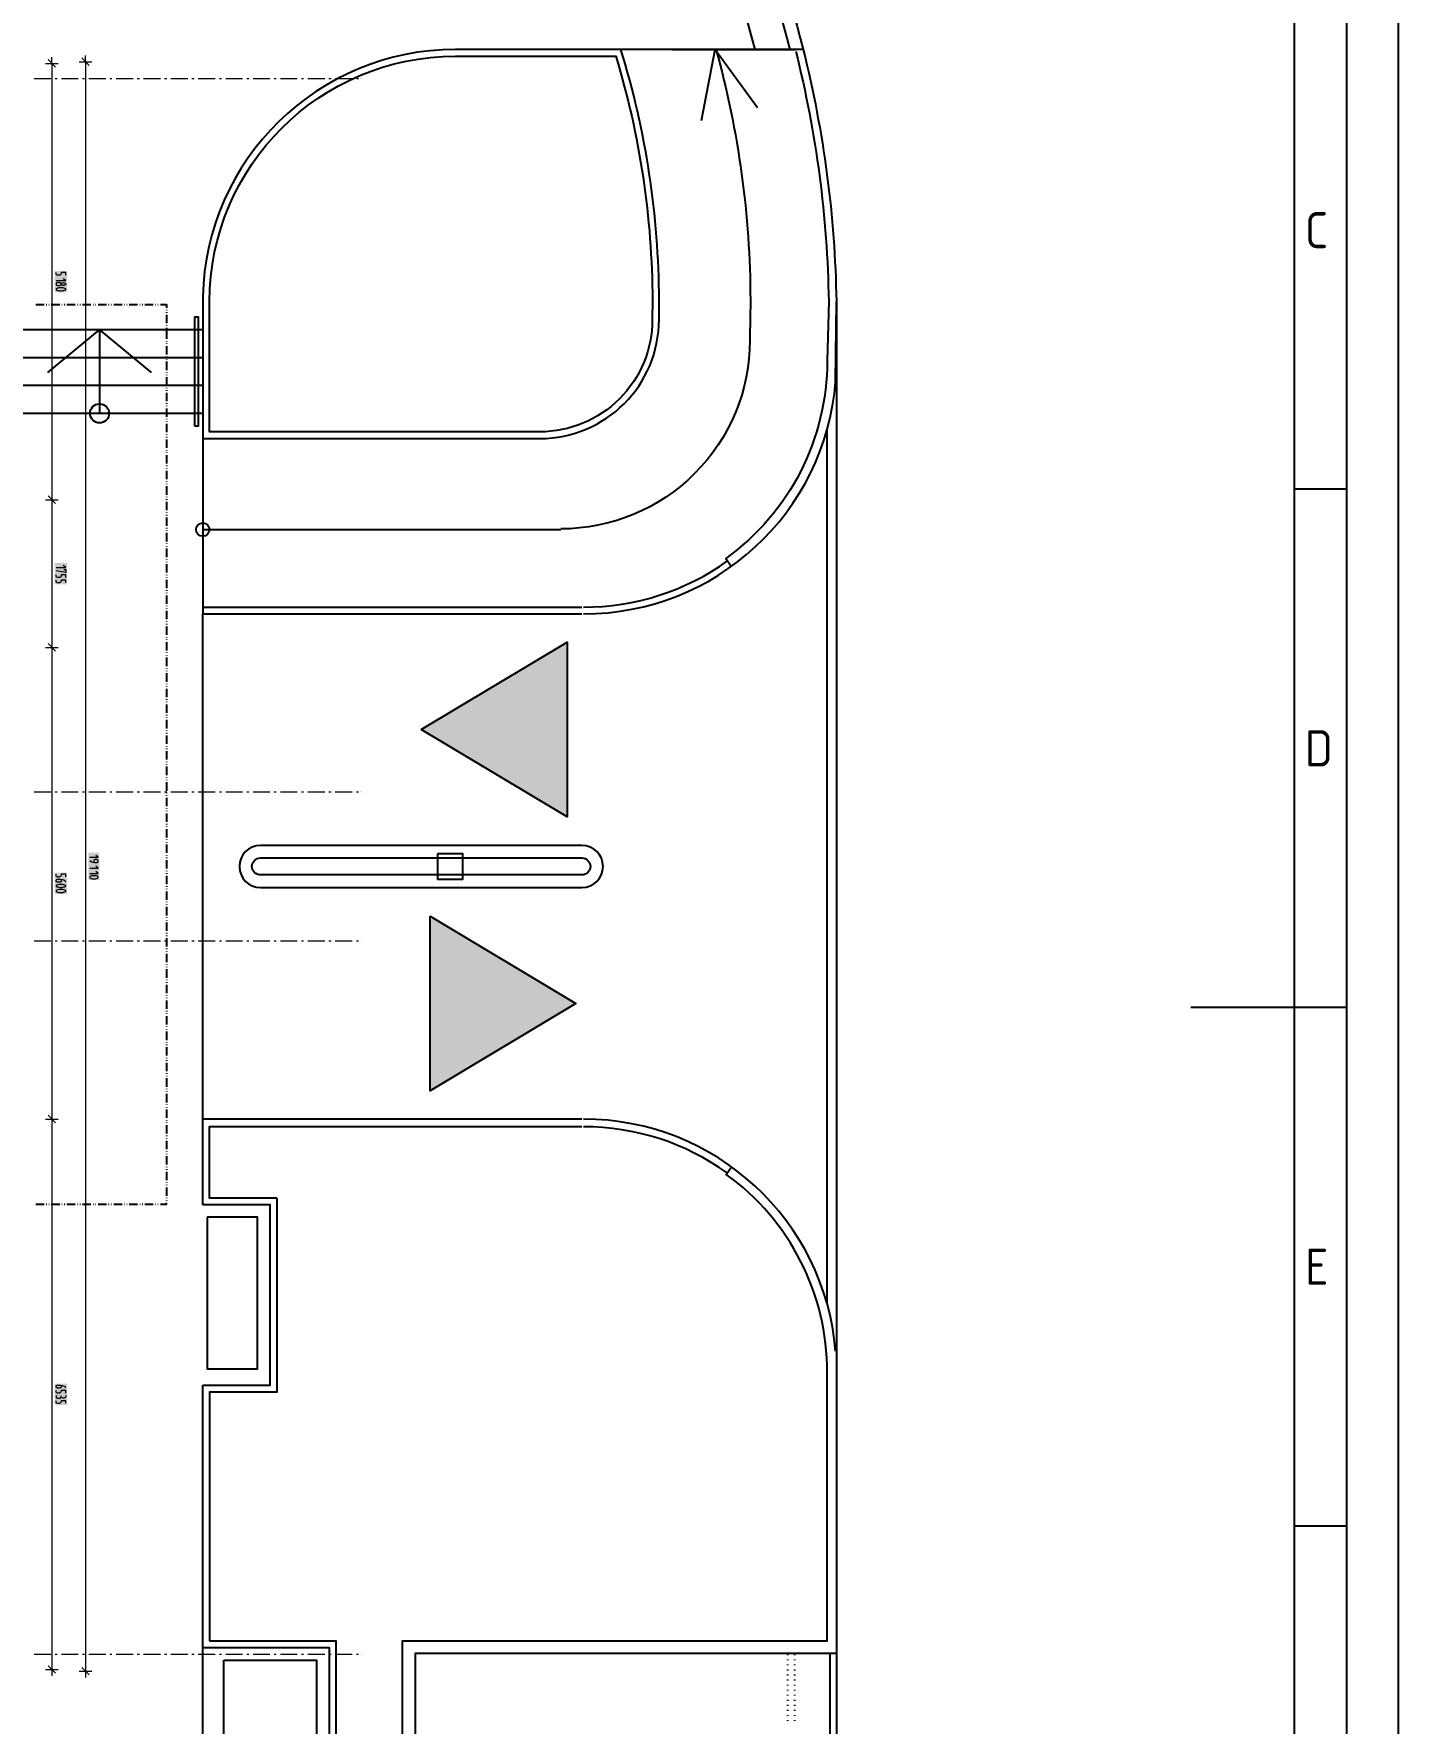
# Model space of a CAD drawing. Header units: millimetres. Extents: x 0 to 594, y 0 to 420.
# Drawn here: x 462.4 to 594, y 140.9 to 303.9 of the extents above; entities that cross this region are included whole.
import ezdxf

# ---------------------------------------------------------------- set-up
doc = ezdxf.new("R2010")
doc.units = ezdxf.units.MM
doc.header["$LTSCALE"] = 8
for name, color, linetype in [('035', 5, 'Continuous'), ('07', 7, 'Continuous'), ('PDF_CTU', 7, 'Continuous'), ('PDF_Dokresleni nad rovinou rezu', 7, 'Continuous'), ('PDF_Koty delkove', 7, 'Continuous'), ('PDF_Osy hlavni', 7, 'Continuous')]:
    doc.layers.add(name, color=color, linetype=linetype)
doc.styles.add('ISO Proportional', font='isocp.shx')

# ---------------------------------------------------------------- blocks, each defined once
blk = doc.blocks.new('IEC_border_a2')
at = {"layer": '035'}
for p, q in [((584, 10), (584, 410)), ((588.98, 260), (584, 260)), ((588.98, 210), (584, 210)), ((589, 159.96), (584.02, 159.96))]:
    blk.add_line(p, q, dxfattribs=at)
blk.add_lwpolyline([(0, 420), (594, 420), (594, 0), (0, 0)], close=True, dxfattribs=at)
at = {"layer": '07'}
blk.add_line((584, 210), (574, 210), dxfattribs=at)
blk.add_lwpolyline([(5, 415), (589, 415), (589, 5), (5, 5)], close=True, dxfattribs=at)
at = {"layer": '035', "style": 'ISO Proportional'}
for s, p in [('C', (585, 283.25)), ('D', (585, 233.25)), ('E', (585.02, 183.22))]:
    blk.add_text(s, height=3.5, dxfattribs=at).set_placement(p)

msp = doc.modelspace()

# ---------------------------------------------------------------- linework, layer by layer
at = {"layer": 'PDF_CTU', "lineweight": 25}
for points in [[(36.41, 383.69), (424.03, 383.69), (433.59, 383.69, -0.058855), (458.57, 380.48, -0.085043), (491.74, 365.87, -0.100758), (522.01, 335.59, -0.085004), (536.62, 302.43, -0.057282), (539.82, 278.13), (539.75, 270.41), (539.82, 278.13)], [(536.54, 302.43), (519.78, 302.43), (503.1, 302.43, 0.407941), (478.72, 278.57)], [(522.07, 276.38, -0.414214), (511.23, 265.54), (479.37, 265.54), (479.37, 278.12, -0.413297), (503.1, 301.78), (518.56, 301.78, -0.072776), (522.08, 278.21), (522.07, 276.39)], [(528.21, 302.43, -0.066831), (531.53, 278.24), (531.48, 274.72, -0.004598), (531.48, 274.39, -0.414214), (513.26, 256.17)], [(522.72, 276.39), (522.73, 278.21, 0.07424), (519.04, 302.43)], [(535.91, 302.25, -0.057281), (539.08, 278.12), (538.94, 272.4, -0.241531), (529.15, 253.32), (529.7, 252.55)], [(478.72, 264.89), (511.23, 264.89, 0.414213), (522.72, 276.38)], [(484.28, 221.57), (515.29, 221.57, 0.999999), (515.29, 225.63), (484.28, 225.63, 0.999998), (484.28, 221.57)], [(497.98, 86.56), (497.98, 148.88), (538.94, 148.88), (538.94, 174.77, 0.241871), (529.19, 193.89), (529.71, 194.62)]]:
    msp.add_lwpolyline(points, format="xyb", dxfattribs=at)
for points in [[(524, 302.43), (535.86, 302.43)], [(526.8, 295.58), (528.13, 302.43), (532.2, 296.84)], [(478.72, 278.61), (478.72, 247.98), (515.29, 247.98)], [(539.83, 277.64), (539.83, 86.56)], [(478.72, 275.37), (459.14, 275.37)], [(463.79, 271.26), (468.77, 275.37), (473.74, 271.26)], [(468.77, 275.37), (468.77, 267.32)], [(478.72, 272.69), (459.14, 272.69)], [(478.72, 270.01), (459.14, 270.01)], [(478.72, 267.32), (459.14, 267.32)], [(538.94, 181.38), (538.94, 265.79)], [(478.72, 256.11), (513.26, 256.11)], [(478.72, 248.63), (515.29, 248.63)], [(515.29, 199.22), (478.72, 199.22), (478.72, 247.98)], [(478.72, 190.94), (478.72, 199.22)], [(485.87, 191.59), (479.37, 191.59), (479.37, 198.5), (515.29, 198.5)], [(478.72, 173.54), (485.22, 173.54), (485.22, 190.94), (478.72, 190.94)], [(485.87, 191.59), (485.87, 172.89), (479.37, 172.89), (479.37, 148.88)], [(478.72, 86.56), (478.72, 173.54)], [(479.37, 148.88), (491.56, 148.88), (491.56, 95.57), (479.37, 95.57)], [(478.72, 148.23), (490.91, 148.23), (490.91, 96.22), (478.72, 96.22)], [(539.83, 147.66), (499.2, 147.66), (499.2, 86.56)], [(535.12, 147.57), (535.12, 147.49)], [(535.12, 147.09), (535.12, 147)], [(535.77, 147.57), (535.77, 147.49)], [(535.77, 147.09), (535.77, 147)], [(539.18, 147.66), (539.18, 86.56)], [(535.12, 146.6), (535.12, 146.52)], [(535.12, 146.11), (535.12, 146.03)], [(535.12, 145.62), (535.12, 145.54)], [(535.12, 145.14), (535.12, 145.05)], [(535.77, 146.6), (535.77, 146.52)], [(535.77, 146.11), (535.77, 146.03)], [(535.77, 145.62), (535.77, 145.54)], [(535.77, 145.14), (535.77, 145.05)], [(535.12, 144.65), (535.12, 144.57)], [(535.12, 144.16), (535.12, 144.08)], [(535.12, 143.67), (535.12, 143.59)], [(535.77, 144.65), (535.77, 144.57)], [(535.77, 144.16), (535.77, 144.08)], [(535.77, 143.67), (535.77, 143.59)], [(535.12, 143.18), (535.12, 143.1)], [(535.12, 142.7), (535.12, 142.62)], [(535.12, 142.21), (535.12, 142.13)], [(535.77, 143.18), (535.77, 143.1)], [(535.77, 142.7), (535.77, 142.62)], [(535.77, 142.21), (535.77, 142.13)], [(535.12, 141.72), (535.12, 141.64)], [(535.12, 141.23), (535.12, 141.15)], [(535.77, 141.72), (535.77, 141.64)], [(535.77, 141.23), (535.77, 141.15)]]:
    msp.add_lwpolyline(points, dxfattribs=at)
for points in [[(477.91, 266.11), (478.31, 266.11), (478.31, 276.59), (477.91, 276.59)], [(499.79, 236.81), (513.85, 245.24), (513.85, 228.38)], [(501.35, 224.82), (501.35, 222.38), (503.79, 222.38), (503.79, 224.82)], [(500.65, 218.81), (514.71, 210.37), (500.65, 201.94)], [(479.13, 189.75), (479.13, 175.12), (484, 175.12), (484, 189.75)], [(480.75, 147.01), (489.69, 147.01), (489.69, 135.96), (480.75, 135.96)]]:
    msp.add_lwpolyline(points, close=True, dxfattribs=at)
at = {"layer": 'PDF_CTU', "lineweight": 18}
msp.add_lwpolyline([(538.94, 181.38), (538.94, 265.79)], dxfattribs=at)
at = {"layer": 'PDF_CTU', "lineweight": 25}
msp.add_lwpolyline([(515.29, 222.79), (484.28, 222.79, -0.999977), (484.28, 224.42), (515.29, 224.42, -0.999976)], format="xyb", close=True, dxfattribs=at)
for centre, radius in [((468.77, 267.32), 0.918), ((478.72, 256.11), 0.65)]:
    msp.add_circle(centre, radius, dxfattribs=at)
for centre, radius, start, end in [((432.5, 276.37), 102.86, 14.6779, 34.36), ((432.5, 276.37), 106.11, 14.2186, 33.5021), ((515.51, 272.29), 24.31, 269.858, 355.5563), ((515.51, 272.24), 23.61, 269.854, 305.7899), ((515.45, 174.84), 24.38, 4.6795, 90), ((515.45, 174.84), 23.65, 54.2053, 90.0001)]:
    msp.add_arc(centre, radius, start, end, dxfattribs=at)
for points in [[(522.07, 276.38), (522.07, 276.38), (522.07, 276.39), (522.07, 276.39)], [(522.72, 276.38), (522.72, 276.38), (522.72, 276.39), (522.72, 276.39)], [(484.28, 222.79), (484.28, 222.79), (484.28, 222.79), (484.28, 222.79)], [(484.28, 221.57), (484.28, 221.57), (484.28, 221.57), (484.28, 221.57)]]:
    msp.add_open_spline(points, degree=3, dxfattribs=at)
at = {"layer": 'PDF_CTU', "color": 9, "lineweight": 25, "true_color": 0xc0c0c0, "transparency": 33554559}
for points in [[(513.85, 245.24), (499.79, 236.81), (513.85, 228.38)], [(501.05, 218.57), (500.65, 218.5), (514.71, 210.37), (500.65, 201.94)]]:
    msp.add_solid(points, dxfattribs=at)
at = {"layer": 'PDF_CTU', "lineweight": 25, "transparency": 33554559}
for points in [[(535.12, 147.71), (535.17, 147.66), (535.07, 147.66), (535.12, 147.61)], [(535.77, 147.71), (535.82, 147.66), (535.72, 147.66), (535.77, 147.61)]]:
    msp.add_solid(points, dxfattribs=at)
at = {"layer": 'PDF_Dokresleni nad rovinou rezu', "lineweight": 25}
for points in [[(462.61, 277.84), (463.42, 277.84)], [(463.63, 277.84), (463.67, 277.84)], [(463.87, 277.84), (463.91, 277.84)], [(464.11, 277.84), (464.93, 277.84)], [(465.13, 277.84), (465.17, 277.84)], [(465.37, 277.84), (465.41, 277.84)], [(465.62, 277.84), (466.43, 277.84)], [(466.63, 277.84), (466.67, 277.84)], [(466.88, 277.84), (466.92, 277.84)], [(467.12, 277.84), (467.93, 277.84)], [(468.14, 277.84), (468.18, 277.84)], [(468.38, 277.84), (468.42, 277.84)], [(468.62, 277.84), (469.44, 277.84)], [(469.64, 277.84), (469.68, 277.84)], [(469.88, 277.84), (469.92, 277.84)], [(470.13, 277.84), (470.94, 277.84)], [(471.14, 277.84), (471.18, 277.84)], [(471.39, 277.84), (471.43, 277.84)], [(471.63, 277.84), (472.44, 277.84)], [(472.65, 277.84), (472.69, 277.84)], [(472.89, 277.84), (472.93, 277.84)], [(473.13, 277.84), (473.95, 277.84)], [(474.15, 277.84), (474.19, 277.84)], [(474.39, 277.84), (474.43, 277.84)], [(474.64, 277.84), (475.23, 277.84), (475.23, 277.51)], [(475.23, 277.31), (475.23, 277.27)], [(475.23, 277.07), (475.23, 277.03)], [(475.23, 276.82), (475.23, 276.01)], [(475.23, 275.81), (475.23, 275.77)], [(475.23, 275.56), (475.23, 275.52)], [(475.23, 275.32), (475.23, 274.51)], [(475.23, 274.3), (475.23, 274.26)], [(475.23, 274.06), (475.23, 274.02)], [(475.23, 273.82), (475.23, 273)], [(475.23, 272.8), (475.23, 272.76)], [(475.23, 272.56), (475.23, 272.52)], [(475.23, 272.31), (475.23, 271.5)], [(475.23, 271.3), (475.23, 271.26)], [(475.23, 271.05), (475.23, 271.01)], [(475.23, 270.81), (475.23, 270)], [(475.23, 269.79), (475.23, 269.75)], [(475.23, 269.55), (475.23, 269.51)], [(475.23, 269.31), (475.23, 268.49)], [(475.23, 268.29), (475.23, 268.25)], [(475.23, 268.05), (475.23, 268.01)], [(475.23, 267.8), (475.23, 266.99)], [(475.23, 266.79), (475.23, 266.75)], [(475.23, 266.54), (475.23, 266.5)], [(475.23, 266.3), (475.23, 265.49)], [(475.23, 265.28), (475.23, 265.24)], [(475.23, 265.04), (475.23, 265)], [(475.23, 264.8), (475.23, 263.98)], [(475.23, 263.78), (475.23, 263.74)], [(475.23, 263.54), (475.23, 263.5)], [(475.23, 263.29), (475.23, 262.48)], [(475.23, 262.28), (475.23, 262.24)], [(475.23, 262.03), (475.23, 261.99)], [(475.23, 261.79), (475.23, 260.98)], [(475.23, 260.77), (475.23, 260.73)], [(475.23, 260.53), (475.23, 260.49)], [(475.23, 260.29), (475.23, 259.47)], [(475.23, 259.27), (475.23, 259.23)], [(475.23, 259.03), (475.23, 258.99)], [(475.23, 258.78), (475.23, 257.97)], [(475.23, 257.77), (475.23, 257.73)], [(475.23, 257.52), (475.23, 257.48)], [(475.23, 257.28), (475.23, 256.47)], [(475.23, 256.26), (475.23, 256.22)], [(475.23, 256.02), (475.23, 255.98)], [(475.23, 255.78), (475.23, 254.96)], [(475.23, 254.76), (475.23, 254.72)], [(475.23, 254.52), (475.23, 254.48)], [(475.23, 254.27), (475.23, 253.46)], [(475.23, 253.26), (475.23, 253.22)], [(475.23, 253.01), (475.23, 252.97)], [(475.23, 252.77), (475.23, 251.96)], [(475.23, 251.75), (475.23, 251.71)], [(475.23, 251.51), (475.23, 251.47)], [(475.23, 251.27), (475.23, 250.45)], [(475.23, 250.25), (475.23, 250.21)], [(475.23, 250.01), (475.23, 249.97)], [(475.23, 249.76), (475.23, 248.95)], [(475.23, 248.75), (475.23, 248.71)], [(475.23, 248.5), (475.23, 248.46)], [(475.23, 248.26), (475.23, 247.45)], [(475.23, 247.24), (475.23, 247.2)], [(475.23, 247), (475.23, 246.96)], [(475.23, 246.76), (475.23, 245.94)], [(475.23, 245.74), (475.23, 245.7)], [(475.23, 245.5), (475.23, 245.46)], [(475.23, 245.25), (475.23, 244.44)], [(475.23, 244.24), (475.23, 244.2)], [(475.23, 243.99), (475.23, 243.95)], [(475.23, 243.75), (475.23, 242.94)], [(475.23, 242.73), (475.23, 242.69)], [(475.23, 242.49), (475.23, 242.45)], [(475.23, 242.25), (475.23, 241.43)], [(475.23, 241.23), (475.23, 241.19)], [(475.23, 240.99), (475.23, 240.95)], [(475.23, 240.74), (475.23, 239.93)], [(475.23, 239.73), (475.23, 239.69)], [(475.23, 239.48), (475.23, 239.44)], [(475.23, 239.24), (475.23, 238.43)], [(475.23, 238.22), (475.23, 238.18)], [(475.23, 237.98), (475.23, 237.94)], [(475.23, 237.74), (475.23, 236.92)], [(475.23, 236.72), (475.23, 236.68)], [(475.23, 236.48), (475.23, 236.43)], [(475.23, 236.23), (475.23, 235.42)], [(475.23, 235.22), (475.23, 235.18)], [(475.23, 234.97), (475.23, 234.93)], [(475.23, 234.73), (475.23, 233.92)], [(475.23, 233.71), (475.23, 233.67)], [(475.23, 233.47), (475.23, 233.43)], [(475.23, 233.23), (475.23, 232.41)], [(475.23, 232.21), (475.23, 232.17)], [(475.23, 231.97), (475.23, 231.92)], [(475.23, 231.72), (475.23, 230.91)], [(475.23, 230.71), (475.23, 230.67)], [(475.23, 230.46), (475.23, 230.42)], [(475.23, 230.22), (475.23, 229.41)], [(475.23, 229.2), (475.23, 229.16)], [(475.23, 228.96), (475.23, 228.92)], [(475.23, 228.71), (475.23, 227.9)], [(475.23, 227.7), (475.23, 227.66)], [(475.23, 227.46), (475.23, 227.41)], [(475.23, 227.21), (475.23, 226.4)], [(475.23, 226.2), (475.23, 226.16)], [(475.23, 225.95), (475.23, 225.91)], [(475.23, 225.71), (475.23, 224.9)], [(475.23, 224.69), (475.23, 224.65)], [(475.23, 224.45), (475.23, 224.41)], [(475.23, 224.2), (475.23, 223.39)], [(475.23, 223.19), (475.23, 223.15)], [(475.23, 222.95), (475.23, 222.9)], [(475.23, 222.7), (475.23, 221.89)], [(475.23, 221.69), (475.23, 221.64)], [(475.23, 221.44), (475.23, 221.4)], [(475.23, 221.2), (475.23, 220.39)], [(475.23, 220.18), (475.23, 220.14)], [(475.23, 219.94), (475.23, 219.9)], [(475.23, 219.69), (475.23, 218.88)], [(475.23, 218.68), (475.23, 218.64)], [(475.23, 218.43), (475.23, 218.39)], [(475.23, 218.19), (475.23, 217.38)], [(475.23, 217.18), (475.23, 217.13)], [(475.23, 216.93), (475.23, 216.89)], [(475.23, 216.69), (475.23, 215.88)], [(475.23, 215.67), (475.23, 215.63)], [(475.23, 215.43), (475.23, 215.39)], [(475.23, 215.18), (475.23, 214.37)], [(475.23, 214.17), (475.23, 214.13)], [(475.23, 213.92), (475.23, 213.88)], [(475.23, 213.68), (475.23, 212.87)], [(475.23, 212.67), (475.23, 212.62)], [(475.23, 212.42), (475.23, 212.38)], [(475.23, 212.18), (475.23, 211.37)], [(475.23, 211.16), (475.23, 211.12)], [(475.23, 210.92), (475.23, 210.88)], [(475.23, 210.67), (475.23, 209.86)], [(475.23, 209.66), (475.23, 209.62)], [(475.23, 209.41), (475.23, 209.37)], [(475.23, 209.17), (475.23, 208.36)], [(475.23, 208.16), (475.23, 208.11)], [(475.23, 207.91), (475.23, 207.87)], [(475.23, 207.67), (475.23, 206.85)], [(475.23, 206.65), (475.23, 206.61)], [(475.23, 206.41), (475.23, 206.37)], [(475.23, 206.16), (475.23, 205.35)], [(475.23, 205.15), (475.23, 205.11)], [(475.23, 204.9), (475.23, 204.86)], [(475.23, 204.66), (475.23, 203.85)], [(475.23, 203.64), (475.23, 203.6)], [(475.23, 203.4), (475.23, 203.36)], [(475.23, 203.16), (475.23, 202.34)], [(475.23, 202.14), (475.23, 202.1)], [(475.23, 201.9), (475.23, 201.86)], [(475.23, 201.65), (475.23, 200.84)], [(475.23, 200.64), (475.23, 200.6)], [(475.23, 200.39), (475.23, 200.35)], [(475.23, 200.15), (475.23, 199.34)], [(475.23, 199.13), (475.23, 199.09)], [(475.23, 198.89), (475.23, 198.85)], [(475.23, 198.65), (475.23, 197.83)], [(475.23, 197.63), (475.23, 197.59)], [(475.23, 197.39), (475.23, 197.35)], [(475.23, 197.14), (475.23, 196.33)], [(475.23, 196.13), (475.23, 196.09)], [(475.23, 195.88), (475.23, 195.84)], [(475.23, 195.64), (475.23, 194.83)], [(475.23, 194.62), (475.23, 194.58)], [(475.23, 194.38), (475.23, 194.34)], [(475.23, 194.14), (475.23, 193.32)], [(475.23, 193.12), (475.23, 193.08)], [(475.23, 192.88), (475.23, 192.84)], [(475.23, 192.63), (475.23, 191.82)], [(462.61, 191.02), (463.42, 191.02)], [(463.63, 191.02), (463.67, 191.02)], [(463.87, 191.02), (463.91, 191.02)], [(464.11, 191.02), (464.93, 191.02)], [(465.13, 191.02), (465.17, 191.02)], [(465.37, 191.02), (465.41, 191.02)], [(465.62, 191.02), (466.43, 191.02)], [(466.63, 191.02), (466.67, 191.02)], [(466.88, 191.02), (466.92, 191.02)], [(467.12, 191.02), (467.93, 191.02)], [(468.14, 191.02), (468.18, 191.02)], [(468.38, 191.02), (468.42, 191.02)], [(468.62, 191.02), (469.44, 191.02)], [(469.64, 191.02), (469.68, 191.02)], [(469.88, 191.02), (469.92, 191.02)], [(470.13, 191.02), (470.94, 191.02)], [(471.14, 191.02), (471.18, 191.02)], [(471.39, 191.02), (471.43, 191.02)], [(471.63, 191.02), (472.44, 191.02)], [(472.65, 191.02), (472.69, 191.02)], [(472.89, 191.02), (472.93, 191.02)], [(473.13, 191.02), (473.95, 191.02)], [(474.15, 191.02), (474.19, 191.02)], [(474.39, 191.02), (474.43, 191.02)], [(474.64, 191.02), (475.23, 191.02), (475.23, 191.13)], [(475.23, 191.62), (475.23, 191.58)], [(475.23, 191.37), (475.23, 191.33)]]:
    msp.add_lwpolyline(points, dxfattribs=at)
at = {"layer": 'PDF_Dokresleni nad rovinou rezu', "lineweight": 25, "transparency": 33554559}
for points in [[(475.23, 277.9), (475.28, 277.84), (475.18, 277.84), (475.23, 277.79)], [(475.18, 277.84), (475.23, 277.9), (475.23, 277.79), (475.28, 277.84)], [(475.18, 191.02), (475.23, 191.07), (475.23, 190.97), (475.28, 191.02)], [(475.23, 191.07), (475.28, 191.02), (475.18, 191.02), (475.23, 190.97)]]:
    msp.add_solid(points, dxfattribs=at)
at = {"layer": 'PDF_Koty delkove', "lineweight": 18}
for points in [[(464.16, 301.09), (464.16, 301.7)], [(467.05, 301.62), (467.78, 300.89)], [(467.41, 301.25), (467.41, 301.86)], [(463.55, 301.09), (464.16, 301.09), (464.77, 301.09)], [(463.8, 301.45), (464.53, 300.72)], [(464.16, 301.09), (464.16, 281.49), (464.16, 258.99), (464.16, 244.73), (464.16, 199.22), (464.16, 146.12)], [(466.8, 301.25), (467.41, 301.25), (468.02, 301.25)], [(467.41, 301.25), (467.41, 225.34), (467.41, 145.96), (467.41, 145.35)], [(465.5, 280.66), (465.5, 280.91), (465.06, 280.91), (465.06, 280.81), (465.03, 280.73), (464.99, 280.69), (464.91, 280.65), (464.85, 280.64), (464.79, 280.64), (464.72, 280.65), (464.66, 280.67), (464.61, 280.7), (464.58, 280.74), (464.57, 280.81), (464.57, 280.91)], [(464.57, 280.14), (465.5, 280.14), (465.25, 280.31)], [(464.79, 279.65), (464.85, 279.65), (464.92, 279.66), (465, 279.69), (465.05, 279.73), (465.06, 279.75), (465.06, 279.83), (465.05, 279.85), (465, 279.9), (464.92, 279.93), (464.85, 279.94), (464.79, 279.94), (464.71, 279.93), (464.63, 279.9), (464.58, 279.85), (464.57, 279.81), (464.57, 279.77), (464.58, 279.73), (464.63, 279.69)], [(464.63, 279.69), (464.71, 279.66), (464.79, 279.65)], [(465.06, 279.83), (465.08, 279.85), (465.13, 279.89), (465.19, 279.91), (465.25, 279.92), (465.31, 279.92), (465.37, 279.91), (465.44, 279.89), (465.48, 279.84), (465.5, 279.81), (465.5, 279.77), (465.48, 279.74), (465.44, 279.7), (465.37, 279.68), (465.31, 279.67), (465.25, 279.67), (465.19, 279.68), (465.13, 279.7), (465.08, 279.73), (465.06, 279.75)], [(463.8, 259.36), (464.53, 258.63)], [(463.55, 258.99), (464.16, 258.99), (464.77, 258.99)], [(464.57, 252.46), (465.5, 252.46), (465.25, 252.63)], [(465.31, 252.26), (465.5, 252.26), (465.5, 251.97), (464.57, 252.13)], [(465.5, 251.49), (465.5, 251.74), (465.06, 251.74), (465.06, 251.63), (465.03, 251.56), (464.99, 251.52), (464.91, 251.48), (464.85, 251.47), (464.79, 251.47), (464.72, 251.48), (464.66, 251.5), (464.61, 251.53), (464.58, 251.57), (464.57, 251.63), (464.57, 251.74)], [(465.5, 250.99), (465.5, 251.24), (465.06, 251.24), (465.06, 251.14), (465.03, 251.07), (464.99, 251.02), (464.91, 250.98), (464.85, 250.97), (464.79, 250.97), (464.72, 250.98), (464.66, 251), (464.61, 251.04), (464.58, 251.08), (464.57, 251.14), (464.57, 251.24)], [(463.55, 244.73), (464.16, 244.73), (464.77, 244.73)], [(463.8, 245.1), (464.53, 244.37)], [(467.82, 224.49), (468.63, 224.49), (468.41, 224.66)], [(467.82, 224.19), (467.95, 224.08), (468.09, 224.01), (468.28, 223.97), (468.47, 223.97), (468.52, 223.98), (468.56, 224), (468.59, 224.03), (468.62, 224.06), (468.63, 224.1), (468.63, 224.14), (468.62, 224.19), (468.59, 224.22), (468.56, 224.24), (468.52, 224.26), (468.47, 224.27), (468.36, 224.27), (468.31, 224.26), (468.25, 224.24), (468.21, 224.19), (468.2, 224.14), (468.2, 223.99)], [(467.82, 223.45), (468.63, 223.45), (468.41, 223.62)], [(465.5, 222.6), (465.5, 222.85), (465.06, 222.85), (465.06, 222.74), (465.03, 222.67), (464.99, 222.63), (464.91, 222.59), (464.85, 222.58), (464.79, 222.58), (464.72, 222.59), (464.66, 222.61), (464.61, 222.64), (464.58, 222.68), (464.57, 222.74), (464.57, 222.85)], [(464.69, 222.09), (464.65, 222.11), (464.61, 222.13), (464.58, 222.16), (464.57, 222.21), (464.57, 222.25), (464.58, 222.29), (464.61, 222.32), (464.65, 222.34), (464.69, 222.36), (464.75, 222.37), (464.97, 222.37), (465.19, 222.33), (465.34, 222.27), (465.5, 222.16)], [(465.06, 222.35), (465.06, 222.21), (465.05, 222.16), (465.02, 222.13), (464.99, 222.11), (464.94, 222.09), (464.88, 222.08), (464.75, 222.08), (464.69, 222.09)], [(467.82, 222.93), (468.63, 222.93), (468.41, 223.1)], [(468.14, 222.41), (468.31, 222.41), (468.39, 222.42), (468.48, 222.44), (468.56, 222.48), (468.62, 222.52), (468.63, 222.54), (468.63, 222.58), (468.62, 222.61), (468.56, 222.65), (468.48, 222.68), (468.39, 222.7), (468.31, 222.71), (468.14, 222.71), (468.06, 222.7), (467.97, 222.68), (467.89, 222.65), (467.83, 222.61), (467.82, 222.58), (467.82, 222.54), (467.83, 222.52), (467.89, 222.48), (467.97, 222.44), (468.06, 222.42), (468.14, 222.41)], [(465.13, 221.38), (464.94, 221.38), (464.85, 221.37), (464.74, 221.35), (464.65, 221.32), (464.58, 221.27), (464.57, 221.25), (464.57, 221.21), (464.58, 221.19), (464.65, 221.15), (464.74, 221.12), (464.85, 221.1), (464.94, 221.09)], [(464.94, 221.09), (465.13, 221.09), (465.22, 221.1), (465.33, 221.12), (465.42, 221.15), (465.48, 221.19), (465.5, 221.21), (465.5, 221.25), (465.48, 221.27), (465.42, 221.32), (465.33, 221.35), (465.22, 221.37), (465.13, 221.38)], [(463.55, 199.22), (464.16, 199.22), (464.77, 199.22)], [(463.8, 199.59), (464.53, 198.86)], [(465.06, 173.54), (465.06, 173.39), (465.05, 173.35), (465.02, 173.32), (464.99, 173.3), (464.94, 173.28), (464.88, 173.27), (464.75, 173.27), (464.69, 173.28), (464.65, 173.3), (464.61, 173.32), (464.58, 173.35), (464.57, 173.39), (464.57, 173.44), (464.58, 173.48), (464.61, 173.51), (464.65, 173.53), (464.69, 173.55), (464.75, 173.56), (464.97, 173.56), (465.19, 173.52), (465.34, 173.46), (465.5, 173.35)], [(465.5, 172.79), (465.5, 173.04), (465.06, 173.04), (465.06, 172.94), (465.03, 172.87), (464.99, 172.83), (464.91, 172.78), (464.85, 172.77), (464.79, 172.77), (464.72, 172.78), (464.66, 172.81), (464.61, 172.84), (464.58, 172.88), (464.57, 172.94), (464.57, 173.04)], [(464.57, 172.55), (464.57, 172.4), (464.6, 172.35), (464.65, 172.31), (464.72, 172.29), (464.79, 172.28), (464.85, 172.28), (464.92, 172.29), (464.99, 172.31), (465.03, 172.35), (465.06, 172.42)], [(465.5, 171.8), (465.5, 172.05), (465.06, 172.05), (465.06, 171.95), (465.03, 171.87), (464.99, 171.83), (464.91, 171.79), (464.85, 171.78), (464.79, 171.78), (464.72, 171.79), (464.66, 171.81), (464.61, 171.84), (464.58, 171.88), (464.57, 171.95), (464.57, 172.05)], [(465.48, 172.38), (465.45, 172.34), (465.4, 172.32), (465.31, 172.3), (465.25, 172.3), (465.16, 172.32), (465.09, 172.36), (465.06, 172.42), (465.06, 172.51)], [(465.5, 172.55), (465.5, 172.42), (465.48, 172.38)], [(463.55, 146.12), (464.16, 146.12), (464.77, 146.12)], [(463.8, 146.48), (464.53, 145.75)], [(464.16, 146.12), (464.16, 145.51)], [(466.8, 145.96), (467.41, 145.96), (468.02, 145.96)], [(467.05, 146.32), (467.78, 145.59)]]:
    msp.add_lwpolyline(points, dxfattribs=at)
for points in [[(464.94, 279.15), (465.13, 279.15), (465.22, 279.16), (465.33, 279.18), (465.42, 279.21), (465.48, 279.25), (465.5, 279.28), (465.5, 279.32), (465.48, 279.34), (465.42, 279.38), (465.33, 279.41), (465.22, 279.43), (465.13, 279.44), (464.94, 279.44), (464.85, 279.43), (464.74, 279.41), (464.65, 279.38), (464.58, 279.34), (464.57, 279.32), (464.57, 279.28), (464.58, 279.25), (464.65, 279.21), (464.74, 279.18), (464.85, 279.16)], [(464.94, 221.58), (465.13, 221.58), (465.22, 221.6), (465.33, 221.62), (465.42, 221.65), (465.48, 221.69), (465.5, 221.71), (465.5, 221.75), (465.48, 221.77), (465.42, 221.81), (465.33, 221.84), (465.22, 221.86), (465.13, 221.87), (464.94, 221.87), (464.85, 221.86), (464.74, 221.84), (464.65, 221.81), (464.58, 221.77), (464.57, 221.75), (464.57, 221.71), (464.58, 221.69), (464.65, 221.65), (464.74, 221.62), (464.85, 221.6)]]:
    msp.add_lwpolyline(points, close=True, dxfattribs=at)
at = {"layer": 'PDF_Koty delkove', "color": 7, "lineweight": 18, "true_color": 0xffffff, "transparency": 33554559}
for points in [[(464.43, 281.07), (464.43, 279.01), (465.64, 281.07), (465.64, 279.01)], [(464.43, 252.89), (464.43, 250.83), (465.64, 252.89), (465.64, 250.83)], [(467.7, 224.92), (467.7, 222.29), (468.75, 224.92), (468.75, 222.29)], [(464.43, 223.01), (464.43, 220.95), (465.64, 223.01), (465.64, 220.95)], [(464.43, 173.7), (464.43, 171.64), (465.64, 173.7), (465.64, 171.64)]]:
    msp.add_solid(points, dxfattribs=at)
at = {"layer": 'PDF_Osy hlavni', "lineweight": 18}
for points in [[(462.45, 299.63), (464.07, 299.63)], [(464.48, 299.63), (464.68, 299.63)], [(465.09, 299.63), (466.71, 299.63)], [(467.12, 299.63), (467.32, 299.63)], [(467.73, 299.63), (469.36, 299.63)], [(469.76, 299.63), (469.96, 299.63)], [(470.37, 299.63), (472, 299.63)], [(472.4, 299.63), (472.61, 299.63)], [(473.01, 299.63), (474.64, 299.63)], [(475.04, 299.63), (475.25, 299.63)], [(475.65, 299.63), (477.28, 299.63)], [(477.68, 299.63), (477.89, 299.63)], [(478.29, 299.63), (479.92, 299.63)], [(480.33, 299.63), (480.53, 299.63)], [(480.94, 299.63), (482.56, 299.63)], [(482.97, 299.63), (483.17, 299.63)], [(483.58, 299.63), (485.2, 299.63)], [(485.61, 299.63), (485.81, 299.63)], [(486.22, 299.63), (487.84, 299.63)], [(488.25, 299.63), (488.45, 299.63)], [(488.86, 299.63), (490.48, 299.63)], [(490.89, 299.63), (491.09, 299.63)], [(491.5, 299.63), (493.12, 299.63)], [(493.53, 299.63), (493.73, 299.63)], [(462.45, 230.8), (464.07, 230.8)], [(464.48, 230.8), (464.68, 230.8)], [(465.09, 230.8), (466.71, 230.8)], [(467.12, 230.8), (467.32, 230.8)], [(467.73, 230.8), (469.36, 230.8)], [(469.76, 230.8), (469.96, 230.8)], [(470.37, 230.8), (472, 230.8)], [(472.4, 230.8), (472.61, 230.8)], [(473.01, 230.8), (474.64, 230.8)], [(475.04, 230.8), (475.25, 230.8)], [(475.65, 230.8), (477.28, 230.8)], [(477.68, 230.8), (477.89, 230.8)], [(478.29, 230.8), (479.92, 230.8)], [(480.33, 230.8), (480.53, 230.8)], [(480.94, 230.8), (482.56, 230.8)], [(482.97, 230.8), (483.17, 230.8)], [(483.58, 230.8), (485.2, 230.8)], [(485.61, 230.8), (485.81, 230.8)], [(486.22, 230.8), (487.84, 230.8)], [(488.25, 230.8), (488.45, 230.8)], [(488.86, 230.8), (490.48, 230.8)], [(490.89, 230.8), (491.09, 230.8)], [(491.5, 230.8), (493.12, 230.8)], [(493.53, 230.8), (493.73, 230.8)], [(462.45, 216.41), (464.07, 216.41)], [(464.48, 216.41), (464.68, 216.41)], [(465.09, 216.41), (466.71, 216.41)], [(467.12, 216.41), (467.32, 216.41)], [(467.73, 216.41), (469.36, 216.41)], [(469.76, 216.41), (469.96, 216.41)], [(470.37, 216.41), (472, 216.41)], [(472.4, 216.41), (472.61, 216.41)], [(473.01, 216.41), (474.64, 216.41)], [(475.04, 216.41), (475.25, 216.41)], [(475.65, 216.41), (477.28, 216.41)], [(477.68, 216.41), (477.89, 216.41)], [(478.29, 216.41), (479.92, 216.41)], [(480.33, 216.41), (480.53, 216.41)], [(480.94, 216.41), (482.56, 216.41)], [(482.97, 216.41), (483.17, 216.41)], [(483.58, 216.41), (485.2, 216.41)], [(485.61, 216.41), (485.81, 216.41)], [(486.22, 216.41), (487.84, 216.41)], [(488.25, 216.41), (488.45, 216.41)], [(488.86, 216.41), (490.48, 216.41)], [(490.89, 216.41), (491.09, 216.41)], [(491.5, 216.41), (493.12, 216.41)], [(493.53, 216.41), (493.73, 216.41)], [(462.45, 147.58), (464.07, 147.58)], [(464.48, 147.58), (464.68, 147.58)], [(465.09, 147.58), (466.71, 147.58)], [(467.12, 147.58), (467.32, 147.58)], [(467.73, 147.58), (469.36, 147.58)], [(469.76, 147.58), (469.96, 147.58)], [(470.37, 147.58), (472, 147.58)], [(472.4, 147.58), (472.61, 147.58)], [(473.01, 147.58), (474.64, 147.58)], [(475.04, 147.58), (475.25, 147.58)], [(475.65, 147.58), (477.28, 147.58)], [(477.68, 147.58), (477.89, 147.58)], [(478.29, 147.58), (479.92, 147.58)], [(480.33, 147.58), (480.53, 147.58)], [(480.94, 147.58), (482.56, 147.58)], [(482.97, 147.58), (483.17, 147.58)], [(483.58, 147.58), (485.2, 147.58)], [(485.61, 147.58), (485.81, 147.58)], [(486.22, 147.58), (487.84, 147.58)], [(488.25, 147.58), (488.45, 147.58)], [(488.86, 147.58), (490.48, 147.58)], [(490.89, 147.58), (491.09, 147.58)], [(491.5, 147.58), (493.12, 147.58)], [(493.53, 147.58), (493.73, 147.58)]]:
    msp.add_lwpolyline(points, dxfattribs=at)
at = {"layer": 'PDF_Osy hlavni', "lineweight": 18, "transparency": 33554559}
for points in [[(493.96, 299.63), (493.99, 299.66), (493.99, 299.59), (494.03, 299.63)], [(493.96, 230.8), (493.99, 230.83), (493.99, 230.76), (494.03, 230.8)], [(493.96, 216.41), (493.99, 216.45), (493.99, 216.37), (494.03, 216.41)], [(493.96, 147.58), (493.99, 147.62), (493.99, 147.54), (494.03, 147.58)]]:
    msp.add_solid(points, dxfattribs=at)

# ---------------------------------------------------------------- block references
msp.add_blockref('IEC_border_a2', (0, 0))

doc.saveas('drawing.dxf')
